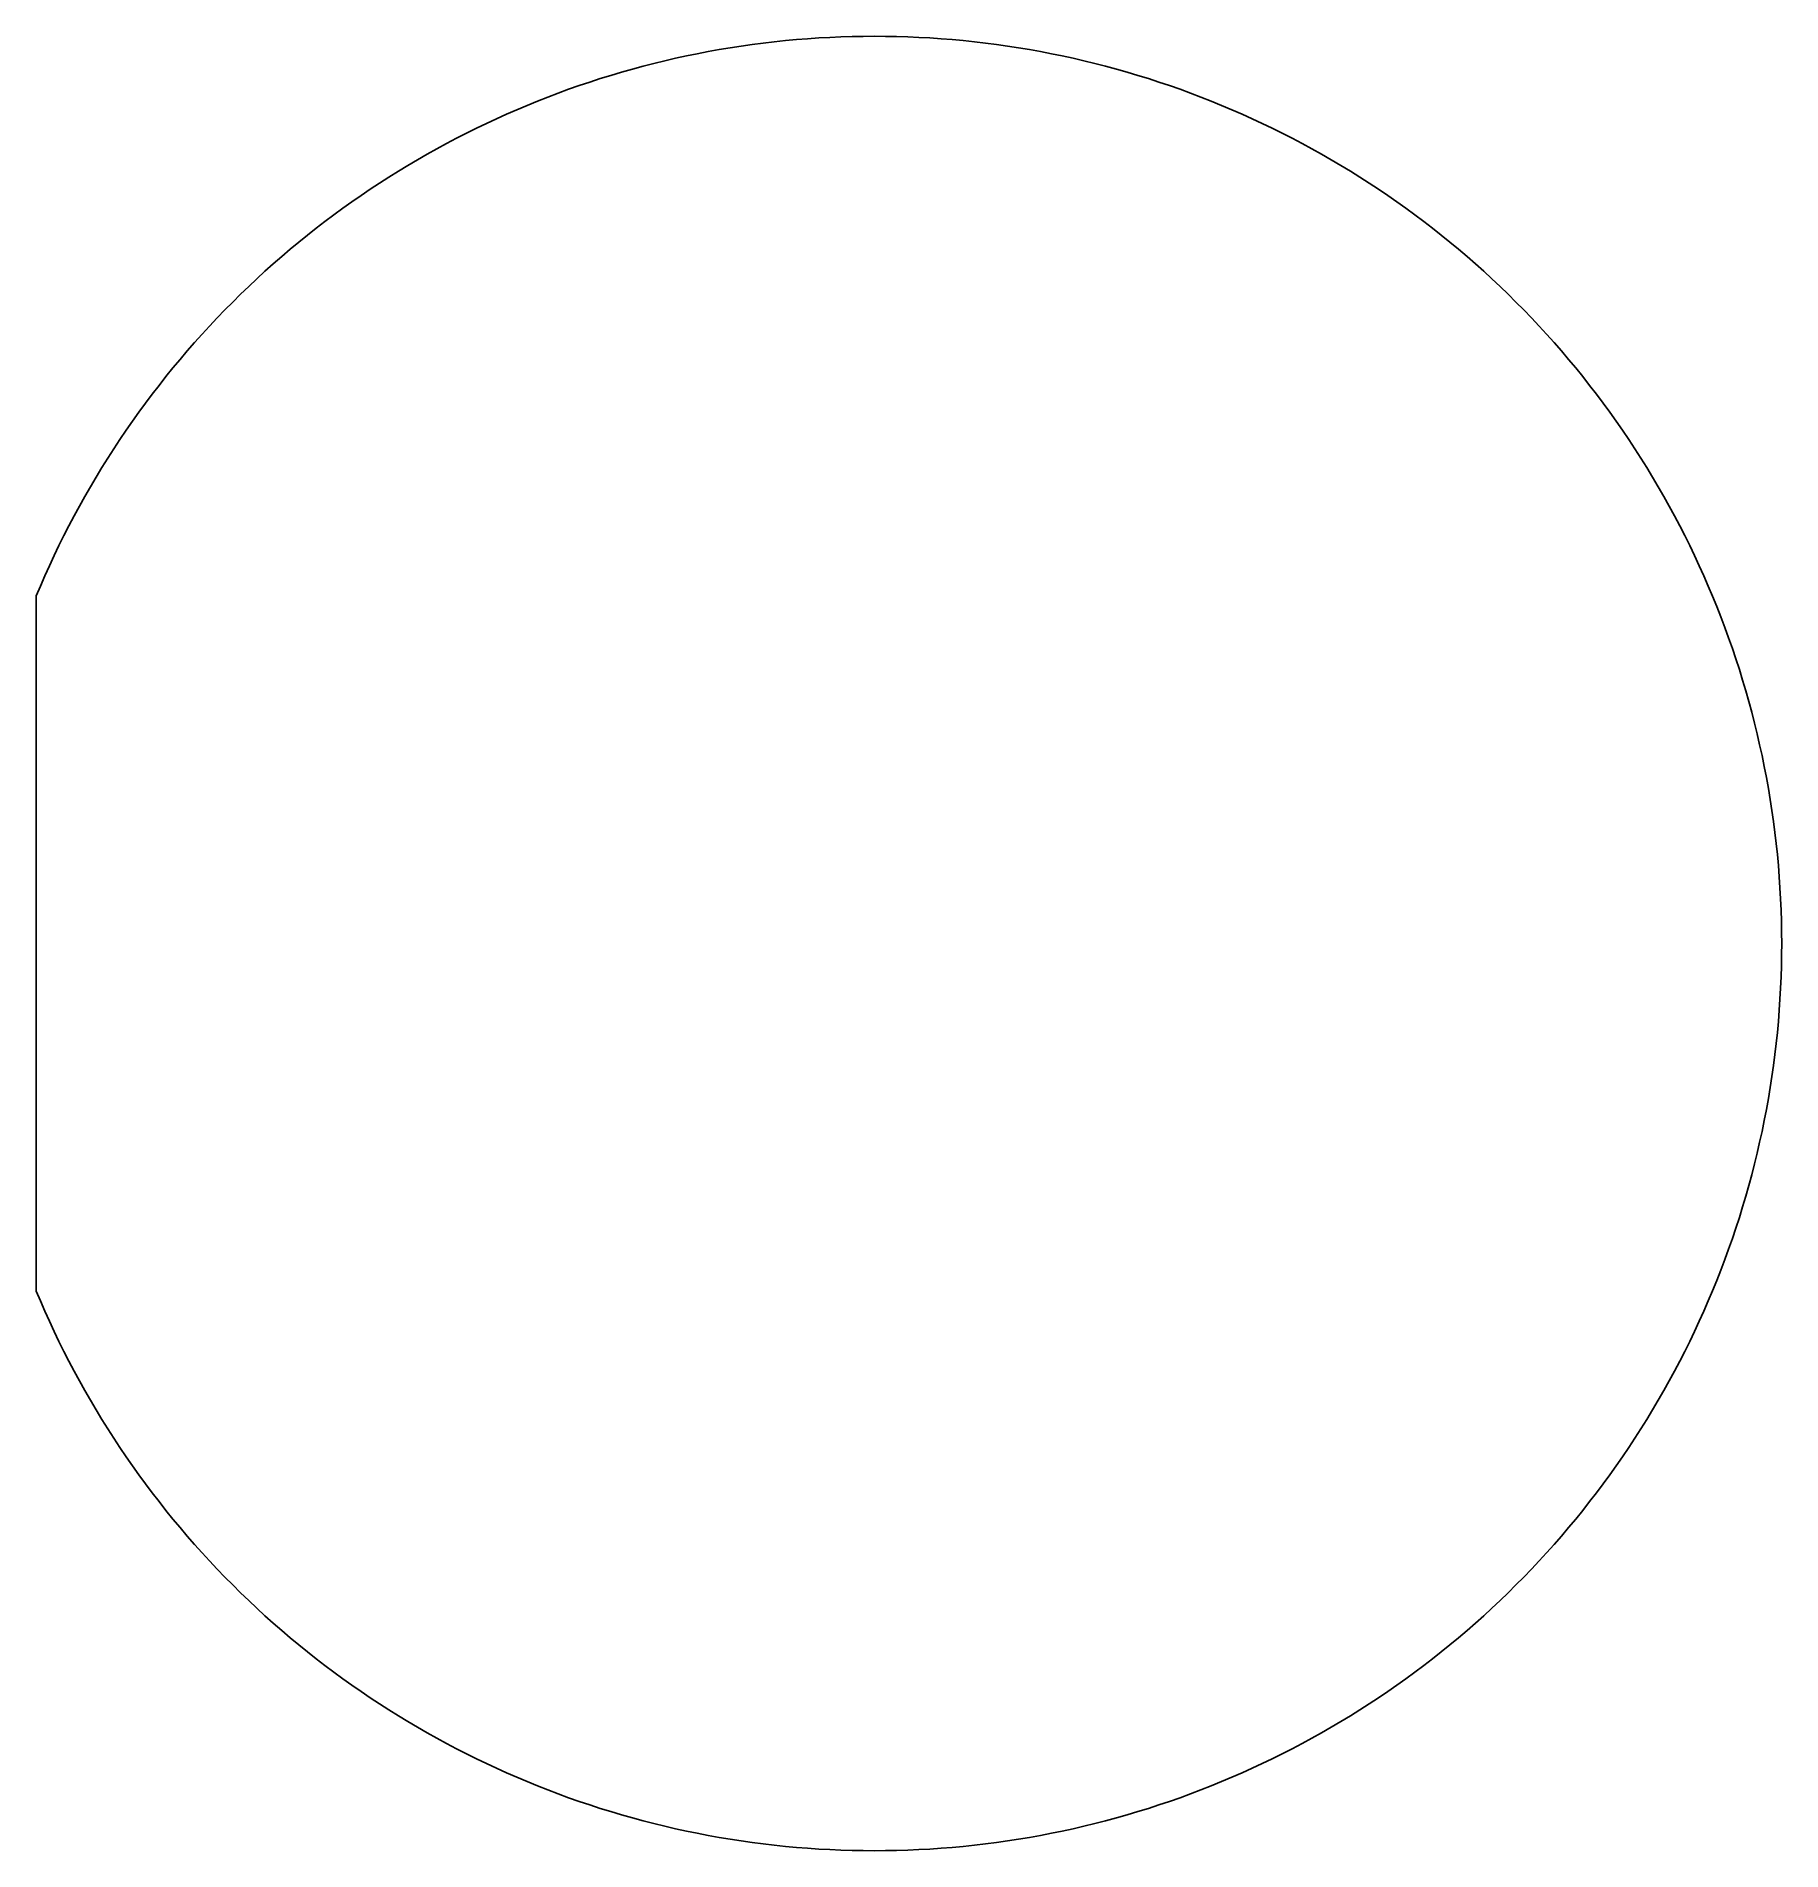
# Model space of a CAD drawing. Extents: x -69 to 75, y -75 to 75.
import ezdxf

# ---------------------------------------------------------------- set-up
doc = ezdxf.new("R2010")
doc.units = 0

msp = doc.modelspace()

# ---------------------------------------------------------------- linework, layer by layer
for p, q in [((0, 75), (-0.92036, 74.9944)), ((0.92036, 74.9944), (0, 75)), ((-14.6318, 73.5589), (-15.5333, 73.3738)), ((-13.728, 73.7329), (-14.6318, 73.5589)), ((-12.8221, 73.8958), (-13.728, 73.7329)), ((-11.9144, 74.0476), (-12.8221, 73.8958)), ((-11.0048, 74.1882), (-11.9144, 74.0476)), ((-10.0936, 74.3177), (-11.0048, 74.1882)), ((-9.18079, 74.436), (-10.0936, 74.3177)), ((-8.26666, 74.543), (-9.18079, 74.436)), ((-7.35127, 74.6389), (-8.26666, 74.543)), ((-6.43478, 74.7234), (-7.35127, 74.6389)), ((-5.51733, 74.7968), (-6.43478, 74.7234)), ((-4.59904, 74.8589), (-5.51733, 74.7968)), ((-3.68007, 74.9097), (-4.59904, 74.8589)), ((-2.76053, 74.9492), (-3.68007, 74.9097)), ((-1.84059, 74.9774), (-2.76053, 74.9492)), ((-0.92036, 74.9944), (-1.84059, 74.9774)), ((1.84059, 74.9774), (0.92036, 74.9944)), ((2.76053, 74.9492), (1.84059, 74.9774)), ((3.68007, 74.9097), (2.76053, 74.9492)), ((4.59904, 74.8589), (3.68007, 74.9097)), ((5.51733, 74.7968), (4.59904, 74.8589)), ((6.43478, 74.7234), (5.51733, 74.7968)), ((7.35127, 74.6389), (6.43478, 74.7234)), ((8.26666, 74.543), (7.35127, 74.6389)), ((9.18079, 74.436), (8.26666, 74.543)), ((10.0936, 74.3177), (9.18079, 74.436)), ((11.0048, 74.1882), (10.0936, 74.3177)), ((11.9144, 74.0476), (11.0048, 74.1882)), ((12.8221, 73.8958), (11.9144, 74.0476)), ((13.728, 73.7329), (12.8221, 73.8958)), ((14.6318, 73.5589), (13.728, 73.7329)), ((15.5333, 73.3738), (14.6318, 73.5589)), ((-20.889, 72.0323), (-21.7713, 71.7705)), ((-20.0034, 72.2832), (-20.889, 72.0323)), ((-19.1149, 72.5232), (-20.0034, 72.2832)), ((-18.2235, 72.7523), (-19.1149, 72.5232)), ((-17.3293, 72.9705), (-18.2235, 72.7523)), ((-16.4326, 73.1777), (-17.3293, 72.9705)), ((-15.5333, 73.3738), (-16.4326, 73.1777)), ((16.4326, 73.1777), (15.5333, 73.3738)), ((17.3293, 72.9705), (16.4326, 73.1777)), ((18.2235, 72.7523), (17.3293, 72.9705)), ((19.1149, 72.5232), (18.2235, 72.7523)), ((20.0034, 72.2832), (19.1149, 72.5232)), ((20.889, 72.0323), (20.0034, 72.2832)), ((21.7713, 71.7705), (20.889, 72.0323)), ((-25.2667, 70.6158), (-26.1314, 70.3004)), ((-24.3983, 70.9205), (-25.2667, 70.6158)), ((-23.5261, 71.2146), (-24.3983, 70.9205)), ((-22.6504, 71.498), (-23.5261, 71.2146)), ((-21.7713, 71.7705), (-22.6504, 71.498)), ((22.6504, 71.498), (21.7713, 71.7705)), ((23.5261, 71.2146), (22.6504, 71.498)), ((24.3983, 70.9205), (23.5261, 71.2146)), ((25.2667, 70.6158), (24.3983, 70.9205)), ((26.1314, 70.3004), (25.2667, 70.6158)), ((-28.7012, 69.291), (-29.5494, 68.9335)), ((-27.8488, 69.638), (-28.7012, 69.291)), ((-26.9921, 69.9745), (-27.8488, 69.638)), ((-26.1314, 70.3004), (-26.9921, 69.9745)), ((26.9921, 69.9745), (26.1314, 70.3004)), ((27.8488, 69.638), (26.9921, 69.9745)), ((28.7012, 69.291), (27.8488, 69.638)), ((29.5494, 68.9335), (28.7012, 69.291)), ((-32.0666, 67.7992), (-32.8962, 67.4006)), ((-31.2322, 68.1876), (-32.0666, 67.7992)), ((-30.3931, 68.5657), (-31.2322, 68.1876)), ((-29.5494, 68.9335), (-30.3931, 68.5657)), ((30.3931, 68.5657), (29.5494, 68.9335)), ((31.2322, 68.1876), (30.3931, 68.5657)), ((32.0666, 67.7992), (31.2322, 68.1876)), ((32.8962, 67.4006), (32.0666, 67.7992)), ((-35.3548, 66.1441), (-36.1638, 65.7052)), ((-34.5404, 66.573), (-35.3548, 66.1441)), ((-33.7208, 66.9918), (-34.5404, 66.573)), ((-32.8962, 67.4006), (-33.7208, 66.9918)), ((33.7208, 66.9918), (32.8962, 67.4006)), ((34.5404, 66.573), (33.7208, 66.9918)), ((35.3548, 66.1441), (34.5404, 66.573)), ((36.1638, 65.7052), (35.3548, 66.1441)), ((-37.7654, 64.798), (-38.5577, 64.3296)), ((-36.9674, 65.2565), (-37.7654, 64.798)), ((-36.1638, 65.7052), (-36.9674, 65.2565)), ((36.9674, 65.2565), (36.1638, 65.7052)), ((37.7654, 64.798), (36.9674, 65.2565)), ((38.5577, 64.3296), (37.7654, 64.798)), ((-40.1248, 63.364), (-40.8994, 62.8669)), ((-39.3442, 63.8516), (-40.1248, 63.364)), ((-38.5577, 64.3296), (-39.3442, 63.8516)), ((39.3442, 63.8516), (38.5577, 64.3296)), ((40.1248, 63.364), (39.3442, 63.8516)), ((40.8994, 62.8669), (40.1248, 63.364)), ((-42.4299, 61.8442), (-43.1856, 61.3188)), ((-41.6678, 62.3602), (-42.4299, 61.8442)), ((-40.8994, 62.8669), (-41.6678, 62.3602)), ((41.6678, 62.3602), (40.8994, 62.8669)), ((42.4299, 61.8442), (41.6678, 62.3602)), ((43.1856, 61.3188), (42.4299, 61.8442)), ((-44.6774, 60.2406), (-45.4133, 59.6878)), ((-43.9348, 60.7843), (-44.6774, 60.2406)), ((-43.1856, 61.3188), (-43.9348, 60.7843)), ((43.9348, 60.7843), (43.1856, 61.3188)), ((44.6774, 60.2406), (43.9348, 60.7843)), ((45.4133, 59.6878), (44.6774, 60.2406)), ((-46.8645, 58.5553), (-47.5795, 57.9758)), ((-46.1424, 59.126), (-46.8645, 58.5553)), ((-45.4133, 59.6878), (-46.1424, 59.126)), ((46.1424, 59.126), (45.4133, 59.6878)), ((46.8645, 58.5553), (46.1424, 59.126)), ((47.5795, 57.9758), (46.8645, 58.5553)), ((-48.2874, 57.3875), (-48.988, 56.7907)), ((-47.5795, 57.9758), (-48.2874, 57.3875)), ((48.2874, 57.3875), (47.5795, 57.9758)), ((48.988, 56.7907), (48.2874, 57.3875)), ((-50.3669, 55.5713), (-51.0451, 54.9491)), ((-49.6812, 56.1852), (-50.3669, 55.5713)), ((-48.988, 56.7907), (-49.6812, 56.1852)), ((49.6812, 56.1852), (48.988, 56.7907)), ((50.3669, 55.5713), (49.6812, 56.1852)), ((51.0451, 54.9491), (50.3669, 55.5713)), ((-51.7155, 54.3185), (-52.3782, 53.6798)), ((-51.0451, 54.9491), (-51.7155, 54.3185)), ((51.7155, 54.3185), (51.0451, 54.9491)), ((52.3782, 53.6798), (51.7155, 54.3185)), ((-53.033, 53.033), (-53.6798, 52.3782)), ((-52.3782, 53.6798), (-53.033, 53.033)), ((53.033, 53.033), (52.3782, 53.6798)), ((53.6798, 52.3782), (53.033, 53.033)), ((-54.9491, 51.0451), (-55.5713, 50.3669)), ((-54.3185, 51.7155), (-54.9491, 51.0451)), ((-53.6798, 52.3782), (-54.3185, 51.7155)), ((54.3185, 51.7155), (53.6798, 52.3782)), ((54.9491, 51.0451), (54.3185, 51.7155)), ((55.5713, 50.3669), (54.9491, 51.0451)), ((-56.1852, 49.6812), (-56.7907, 48.988)), ((-55.5713, 50.3669), (-56.1852, 49.6812)), ((56.1852, 49.6812), (55.5713, 50.3669)), ((56.7907, 48.988), (56.1852, 49.6812)), ((-57.3875, 48.2874), (-57.9758, 47.5795)), ((-56.7907, 48.988), (-57.3875, 48.2874)), ((57.3875, 48.2874), (56.7907, 48.988)), ((57.9758, 47.5795), (57.3875, 48.2874)), ((-58.5553, 46.8645), (-59.126, 46.1424)), ((-57.9758, 47.5795), (-58.5553, 46.8645)), ((58.5553, 46.8645), (57.9758, 47.5795)), ((59.126, 46.1424), (58.5553, 46.8645)), ((-59.6878, 45.4133), (-60.2406, 44.6774)), ((-59.126, 46.1424), (-59.6878, 45.4133)), ((59.6878, 45.4133), (59.126, 46.1424)), ((60.2406, 44.6774), (59.6878, 45.4133)), ((-60.7843, 43.9348), (-61.3188, 43.1856)), ((-60.2406, 44.6774), (-60.7843, 43.9348)), ((60.7843, 43.9348), (60.2406, 44.6774)), ((61.3188, 43.1856), (60.7843, 43.9348)), ((-61.8442, 42.4299), (-62.3602, 41.6678)), ((-61.3188, 43.1856), (-61.8442, 42.4299)), ((61.8442, 42.4299), (61.3188, 43.1856)), ((62.3602, 41.6678), (61.8442, 42.4299)), ((-62.8669, 40.8994), (-63.364, 40.1248)), ((-62.3602, 41.6678), (-62.8669, 40.8994)), ((62.8669, 40.8994), (62.3602, 41.6678)), ((63.364, 40.1248), (62.8669, 40.8994)), ((-63.8516, 39.3442), (-64.3296, 38.5577)), ((-63.364, 40.1248), (-63.8516, 39.3442)), ((63.8516, 39.3442), (63.364, 40.1248)), ((64.3296, 38.5577), (63.8516, 39.3442)), ((-64.798, 37.7654), (-65.2565, 36.9674)), ((-64.3296, 38.5577), (-64.798, 37.7654)), ((64.798, 37.7654), (64.3296, 38.5577)), ((65.2565, 36.9674), (64.798, 37.7654)), ((-65.7052, 36.1638), (-66.1441, 35.3548)), ((-65.2565, 36.9674), (-65.7052, 36.1638)), ((65.7052, 36.1638), (65.2565, 36.9674)), ((66.1441, 35.3548), (65.7052, 36.1638)), ((-66.573, 34.5404), (-66.9918, 33.7208)), ((-66.1441, 35.3548), (-66.573, 34.5404)), ((66.573, 34.5404), (66.1441, 35.3548)), ((66.9918, 33.7208), (66.573, 34.5404)), ((-66.9918, 33.7208), (-67.4006, 32.8962)), ((67.4006, 32.8962), (66.9918, 33.7208)), ((-67.7992, 32.0666), (-68.1876, 31.2322)), ((-67.4006, 32.8962), (-67.7992, 32.0666)), ((67.7992, 32.0666), (67.4006, 32.8962)), ((68.1876, 31.2322), (67.7992, 32.0666)), ((-68.5657, 30.3931), (-68.9335, 29.5494)), ((-68.1876, 31.2322), (-68.5657, 30.3931)), ((68.5657, 30.3931), (68.1876, 31.2322)), ((68.9335, 29.5494), (68.5657, 30.3931)), ((-68.9335, 29.5494), (-69.2708, 28.7492)), ((-69.2708, 28.7492), (-69.2708, -28.7492)), ((69.291, 28.7012), (68.9335, 29.5494)), ((69.638, 27.8488), (69.291, 28.7012)), ((69.9745, 26.9921), (69.638, 27.8488)), ((70.3004, 26.1314), (69.9745, 26.9921)), ((70.6158, 25.2667), (70.3004, 26.1314)), ((70.9205, 24.3983), (70.6158, 25.2667)), ((71.2146, 23.5261), (70.9205, 24.3983)), ((71.498, 22.6504), (71.2146, 23.5261)), ((71.7705, 21.7713), (71.498, 22.6504)), ((72.0323, 20.889), (71.7705, 21.7713)), ((72.2832, 20.0034), (72.0323, 20.889)), ((72.5232, 19.1149), (72.2832, 20.0034)), ((72.7523, 18.2235), (72.5232, 19.1149)), ((72.9705, 17.3293), (72.7523, 18.2235)), ((73.1777, 16.4326), (72.9705, 17.3293)), ((73.3738, 15.5333), (73.1777, 16.4326)), ((73.5589, 14.6318), (73.3738, 15.5333)), ((73.7329, 13.728), (73.5589, 14.6318)), ((73.8958, 12.8221), (73.7329, 13.728)), ((74.0476, 11.9144), (73.8958, 12.8221)), ((74.1882, 11.0048), (74.0476, 11.9144)), ((74.3177, 10.0936), (74.1882, 11.0048)), ((74.436, 9.18079), (74.3177, 10.0936)), ((74.543, 8.26666), (74.436, 9.18079)), ((74.6389, 7.35127), (74.543, 8.26666)), ((74.7234, 6.43478), (74.6389, 7.35127)), ((74.7968, 5.51733), (74.7234, 6.43478)), ((74.8589, 4.59904), (74.7968, 5.51733)), ((74.9097, 3.68007), (74.8589, 4.59904)), ((74.9492, 2.76053), (74.9097, 3.68007)), ((74.9774, 1.84059), (74.9492, 2.76053)), ((74.9944, 0.92036), (74.9774, 1.84059)), ((75, 0), (74.9944, 0.92036)), ((74.9944, -0.92036), (75, 0)), ((74.9774, -1.84059), (74.9944, -0.92036)), ((74.9097, -3.68007), (74.9492, -2.76053)), ((74.9492, -2.76053), (74.9774, -1.84059)), ((74.8589, -4.59904), (74.9097, -3.68007)), ((74.7234, -6.43478), (74.7968, -5.51733)), ((74.7968, -5.51733), (74.8589, -4.59904)), ((74.543, -8.26666), (74.6389, -7.35127)), ((74.6389, -7.35127), (74.7234, -6.43478)), ((74.436, -9.18079), (74.543, -8.26666)), ((74.1882, -11.0048), (74.3177, -10.0936)), ((74.3177, -10.0936), (74.436, -9.18079)), ((73.8958, -12.8221), (74.0476, -11.9144)), ((74.0476, -11.9144), (74.1882, -11.0048)), ((73.7329, -13.728), (73.8958, -12.8221)), ((73.3738, -15.5333), (73.5589, -14.6318)), ((73.5589, -14.6318), (73.7329, -13.728)), ((72.9705, -17.3293), (73.1777, -16.4326)), ((73.1777, -16.4326), (73.3738, -15.5333)), ((72.7523, -18.2235), (72.9705, -17.3293)), ((72.2832, -20.0034), (72.5232, -19.1149)), ((72.5232, -19.1149), (72.7523, -18.2235)), ((71.7705, -21.7713), (72.0323, -20.889)), ((72.0323, -20.889), (72.2832, -20.0034)), ((71.498, -22.6504), (71.7705, -21.7713)), ((70.9205, -24.3983), (71.2146, -23.5261)), ((71.2146, -23.5261), (71.498, -22.6504)), ((70.3004, -26.1314), (70.6158, -25.2667)), ((70.6158, -25.2667), (70.9205, -24.3983)), ((69.638, -27.8488), (69.9745, -26.9921)), ((69.9745, -26.9921), (70.3004, -26.1314)), ((69.291, -28.7012), (69.638, -27.8488)), ((-69.2708, -28.7492), (-68.9335, -29.5494)), ((-68.9335, -29.5494), (-68.5657, -30.3931)), ((68.5657, -30.3931), (68.9335, -29.5494)), ((68.9335, -29.5494), (69.291, -28.7012)), ((-68.5657, -30.3931), (-68.1876, -31.2322)), ((-68.1876, -31.2322), (-67.7992, -32.0666)), ((67.7992, -32.0666), (68.1876, -31.2322)), ((68.1876, -31.2322), (68.5657, -30.3931)), ((-67.7992, -32.0666), (-67.4006, -32.8962)), ((-67.4006, -32.8962), (-66.9918, -33.7208)), ((66.9918, -33.7208), (67.4006, -32.8962)), ((67.4006, -32.8962), (67.7992, -32.0666)), ((-66.9918, -33.7208), (-66.573, -34.5404)), ((66.573, -34.5404), (66.9918, -33.7208)), ((-66.573, -34.5404), (-66.1441, -35.3548)), ((-66.1441, -35.3548), (-65.7052, -36.1638)), ((65.7052, -36.1638), (66.1441, -35.3548)), ((66.1441, -35.3548), (66.573, -34.5404)), ((-65.7052, -36.1638), (-65.2565, -36.9674)), ((-65.2565, -36.9674), (-64.798, -37.7654)), ((64.798, -37.7654), (65.2565, -36.9674)), ((65.2565, -36.9674), (65.7052, -36.1638)), ((-64.798, -37.7654), (-64.3296, -38.5577)), ((-64.3296, -38.5577), (-63.8516, -39.3442)), ((63.8516, -39.3442), (64.3296, -38.5577)), ((64.3296, -38.5577), (64.798, -37.7654)), ((-63.8516, -39.3442), (-63.364, -40.1248)), ((-63.364, -40.1248), (-62.8669, -40.8994)), ((62.8669, -40.8994), (63.364, -40.1248)), ((63.364, -40.1248), (63.8516, -39.3442)), ((-62.8669, -40.8994), (-62.3602, -41.6678)), ((-62.3602, -41.6678), (-61.8442, -42.4299)), ((61.8442, -42.4299), (62.3602, -41.6678)), ((62.3602, -41.6678), (62.8669, -40.8994)), ((-61.8442, -42.4299), (-61.3188, -43.1856)), ((-61.3188, -43.1856), (-60.7843, -43.9348)), ((60.7843, -43.9348), (61.3188, -43.1856)), ((61.3188, -43.1856), (61.8442, -42.4299)), ((-60.7843, -43.9348), (-60.2406, -44.6774)), ((-60.2406, -44.6774), (-59.6878, -45.4133)), ((59.6878, -45.4133), (60.2406, -44.6774)), ((60.2406, -44.6774), (60.7843, -43.9348)), ((-59.6878, -45.4133), (-59.126, -46.1424)), ((-59.126, -46.1424), (-58.5553, -46.8645)), ((58.5553, -46.8645), (59.126, -46.1424)), ((59.126, -46.1424), (59.6878, -45.4133)), ((-58.5553, -46.8645), (-57.9758, -47.5795)), ((-57.9758, -47.5795), (-57.3875, -48.2874)), ((57.3875, -48.2874), (57.9758, -47.5795)), ((57.9758, -47.5795), (58.5553, -46.8645)), ((-57.3875, -48.2874), (-56.7907, -48.988)), ((-56.7907, -48.988), (-56.1852, -49.6812)), ((56.1852, -49.6812), (56.7907, -48.988)), ((56.7907, -48.988), (57.3875, -48.2874)), ((-56.1852, -49.6812), (-55.5713, -50.3669)), ((-55.5713, -50.3669), (-54.9491, -51.0451)), ((54.9491, -51.0451), (55.5713, -50.3669)), ((55.5713, -50.3669), (56.1852, -49.6812)), ((-54.9491, -51.0451), (-54.3185, -51.7155)), ((-54.3185, -51.7155), (-53.6798, -52.3782)), ((-53.6798, -52.3782), (-53.033, -53.033)), ((53.033, -53.033), (53.6798, -52.3782)), ((53.6798, -52.3782), (54.3185, -51.7155)), ((54.3185, -51.7155), (54.9491, -51.0451)), ((-53.033, -53.033), (-52.3782, -53.6798)), ((-52.3782, -53.6798), (-51.7155, -54.3185)), ((51.7155, -54.3185), (52.3782, -53.6798)), ((52.3782, -53.6798), (53.033, -53.033)), ((-51.7155, -54.3185), (-51.0451, -54.9491)), ((-51.0451, -54.9491), (-50.3669, -55.5713)), ((50.3669, -55.5713), (51.0451, -54.9491)), ((51.0451, -54.9491), (51.7155, -54.3185)), ((-50.3669, -55.5713), (-49.6812, -56.1852)), ((-49.6812, -56.1852), (-48.988, -56.7907)), ((-48.988, -56.7907), (-48.2874, -57.3875)), ((48.2874, -57.3875), (48.988, -56.7907)), ((48.988, -56.7907), (49.6812, -56.1852)), ((49.6812, -56.1852), (50.3669, -55.5713)), ((-48.2874, -57.3875), (-47.5795, -57.9758)), ((-47.5795, -57.9758), (-46.8645, -58.5553)), ((46.8645, -58.5553), (47.5795, -57.9758)), ((47.5795, -57.9758), (48.2874, -57.3875)), ((-46.8645, -58.5553), (-46.1424, -59.126)), ((-46.1424, -59.126), (-45.4133, -59.6878)), ((-45.4133, -59.6878), (-44.6774, -60.2406)), ((44.6774, -60.2406), (45.4133, -59.6878)), ((45.4133, -59.6878), (46.1424, -59.126)), ((46.1424, -59.126), (46.8645, -58.5553)), ((-44.6774, -60.2406), (-43.9348, -60.7843)), ((-43.9348, -60.7843), (-43.1856, -61.3188)), ((-43.1856, -61.3188), (-42.4299, -61.8442)), ((42.4299, -61.8442), (43.1856, -61.3188)), ((43.1856, -61.3188), (43.9348, -60.7843)), ((43.9348, -60.7843), (44.6774, -60.2406)), ((-42.4299, -61.8442), (-41.6678, -62.3602)), ((-41.6678, -62.3602), (-40.8994, -62.8669)), ((-40.8994, -62.8669), (-40.1248, -63.364)), ((40.1248, -63.364), (40.8994, -62.8669)), ((40.8994, -62.8669), (41.6678, -62.3602)), ((41.6678, -62.3602), (42.4299, -61.8442)), ((-40.1248, -63.364), (-39.3442, -63.8516)), ((-39.3442, -63.8516), (-38.5577, -64.3296)), ((-38.5577, -64.3296), (-37.7654, -64.798)), ((37.7654, -64.798), (38.5577, -64.3296)), ((38.5577, -64.3296), (39.3442, -63.8516)), ((39.3442, -63.8516), (40.1248, -63.364)), ((-37.7654, -64.798), (-36.9674, -65.2565)), ((-36.9674, -65.2565), (-36.1638, -65.7052)), ((-36.1638, -65.7052), (-35.3548, -66.1441)), ((35.3548, -66.1441), (36.1638, -65.7052)), ((36.1638, -65.7052), (36.9674, -65.2565)), ((36.9674, -65.2565), (37.7654, -64.798)), ((-35.3548, -66.1441), (-34.5404, -66.573)), ((-34.5404, -66.573), (-33.7208, -66.9918)), ((-33.7208, -66.9918), (-32.8962, -67.4006)), ((-32.8962, -67.4006), (-32.0666, -67.7992)), ((32.0666, -67.7992), (32.8962, -67.4006)), ((32.8962, -67.4006), (33.7208, -66.9918)), ((33.7208, -66.9918), (34.5404, -66.573)), ((34.5404, -66.573), (35.3548, -66.1441)), ((-32.0666, -67.7992), (-31.2322, -68.1876)), ((-31.2322, -68.1876), (-30.3931, -68.5657)), ((-30.3931, -68.5657), (-29.5494, -68.9335)), ((-29.5494, -68.9335), (-28.7012, -69.291)), ((28.7012, -69.291), (29.5494, -68.9335)), ((29.5494, -68.9335), (30.3931, -68.5657)), ((30.3931, -68.5657), (31.2322, -68.1876)), ((31.2322, -68.1876), (32.0666, -67.7992)), ((-28.7012, -69.291), (-27.8488, -69.638)), ((-27.8488, -69.638), (-26.9921, -69.9745)), ((-26.9921, -69.9745), (-26.1314, -70.3004)), ((-26.1314, -70.3004), (-25.2667, -70.6158)), ((25.2667, -70.6158), (26.1314, -70.3004)), ((26.1314, -70.3004), (26.9921, -69.9745)), ((26.9921, -69.9745), (27.8488, -69.638)), ((27.8488, -69.638), (28.7012, -69.291)), ((-25.2667, -70.6158), (-24.3983, -70.9205)), ((-24.3983, -70.9205), (-23.5261, -71.2146)), ((-23.5261, -71.2146), (-22.6504, -71.498)), ((-22.6504, -71.498), (-21.7713, -71.7705)), ((-21.7713, -71.7705), (-20.889, -72.0323)), ((20.889, -72.0323), (21.7713, -71.7705)), ((21.7713, -71.7705), (22.6504, -71.498)), ((22.6504, -71.498), (23.5261, -71.2146)), ((23.5261, -71.2146), (24.3983, -70.9205)), ((24.3983, -70.9205), (25.2667, -70.6158)), ((-20.889, -72.0323), (-20.0034, -72.2832)), ((-20.0034, -72.2832), (-19.1149, -72.5232)), ((-19.1149, -72.5232), (-18.2235, -72.7523)), ((-18.2235, -72.7523), (-17.3293, -72.9705)), ((-17.3293, -72.9705), (-16.4326, -73.1777)), ((-16.4326, -73.1777), (-15.5333, -73.3738)), ((-15.5333, -73.3738), (-14.6318, -73.5589)), ((14.6318, -73.5589), (15.5333, -73.3738)), ((15.5333, -73.3738), (16.4326, -73.1777)), ((16.4326, -73.1777), (17.3293, -72.9705)), ((17.3293, -72.9705), (18.2235, -72.7523)), ((18.2235, -72.7523), (19.1149, -72.5232)), ((19.1149, -72.5232), (20.0034, -72.2832)), ((20.0034, -72.2832), (20.889, -72.0323)), ((-14.6318, -73.5589), (-13.728, -73.7329)), ((-13.728, -73.7329), (-12.8221, -73.8958)), ((-12.8221, -73.8958), (-11.9144, -74.0476)), ((-11.9144, -74.0476), (-11.0048, -74.1882)), ((-11.0048, -74.1882), (-10.0936, -74.3177)), ((-10.0936, -74.3177), (-9.18079, -74.436)), ((-9.18079, -74.436), (-8.26666, -74.543)), ((-8.26666, -74.543), (-7.35127, -74.6389)), ((-7.35127, -74.6389), (-6.43478, -74.7234)), ((-6.43478, -74.7234), (-5.51733, -74.7968)), ((-5.51733, -74.7968), (-4.59904, -74.8589)), ((-4.59904, -74.8589), (-3.68007, -74.9097)), ((-3.68007, -74.9097), (-2.76053, -74.9492)), ((-2.76053, -74.9492), (-1.84059, -74.9774)), ((-1.84059, -74.9774), (-0.92036, -74.9944)), ((-0.92036, -74.9944), (0, -75)), ((0, -75), (0.92036, -74.9944)), ((0.92036, -74.9944), (1.84059, -74.9774)), ((1.84059, -74.9774), (2.76053, -74.9492)), ((2.76053, -74.9492), (3.68007, -74.9097)), ((3.68007, -74.9097), (4.59904, -74.8589)), ((4.59904, -74.8589), (5.51733, -74.7968)), ((5.51733, -74.7968), (6.43478, -74.7234)), ((6.43478, -74.7234), (7.35127, -74.6389)), ((7.35127, -74.6389), (8.26666, -74.543)), ((8.26666, -74.543), (9.18079, -74.436)), ((9.18079, -74.436), (10.0936, -74.3177)), ((10.0936, -74.3177), (11.0048, -74.1882)), ((11.0048, -74.1882), (11.9144, -74.0476)), ((11.9144, -74.0476), (12.8221, -73.8958)), ((12.8221, -73.8958), (13.728, -73.7329)), ((13.728, -73.7329), (14.6318, -73.5589))]:
    msp.add_line(p, q)

doc.saveas('drawing.dxf')
